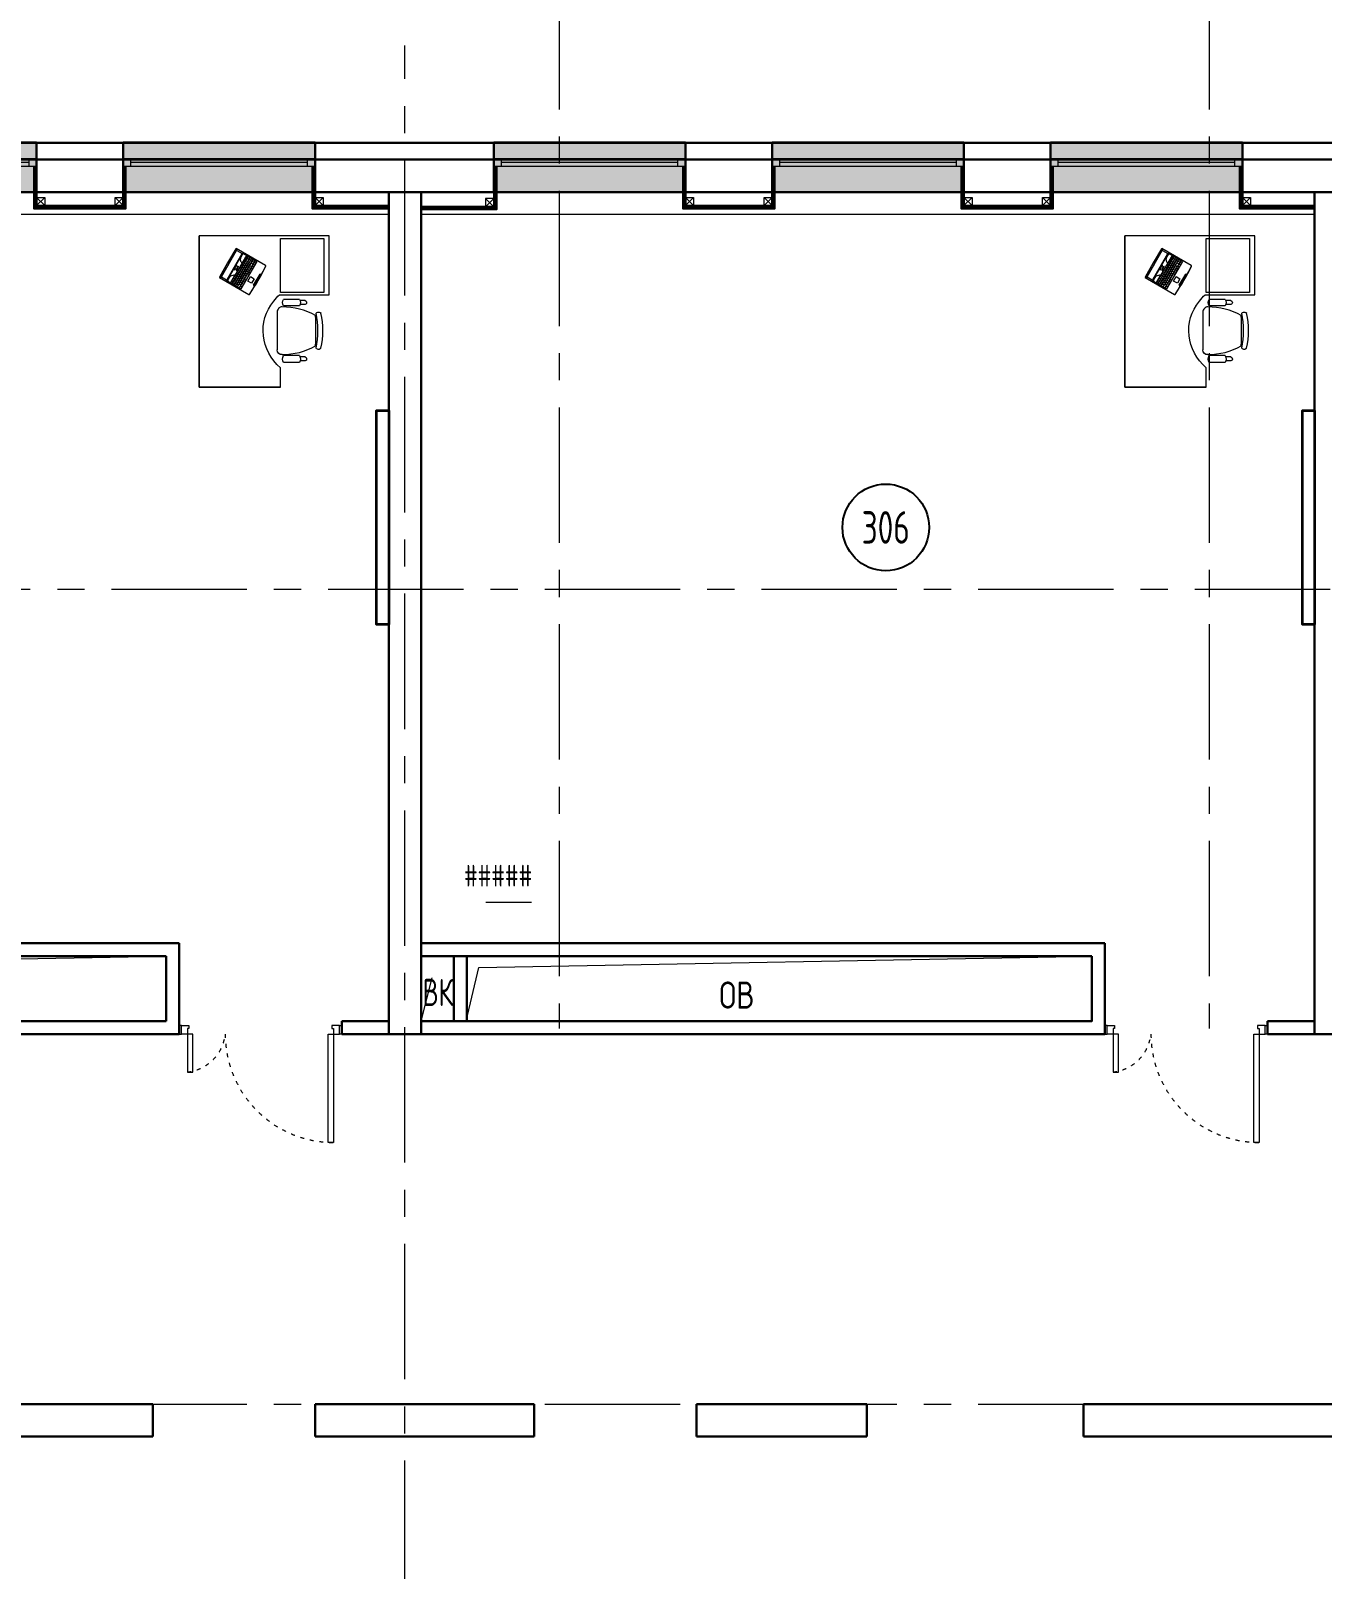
# Model space of a CAD drawing. Header units: millimetres. Extents: x -13407 to 95998, y -2611 to 109495.
# Drawn here: x 30691 to 42613, y 18436 to 32633 of the extents above; entities that cross this region are included whole.
import ezdxf
from ezdxf import colors
from ezdxf.entities.mleader import LeaderData, LeaderLine
from ezdxf.enums import TextEntityAlignment as Align
from ezdxf.math import Vec2, Vec3

# ---------------------------------------------------------------- set-up
doc = ezdxf.new("R2010")
doc.units = ezdxf.units.MM
doc.linetypes.add('ACAD_ISO03W100', pattern=[30, 12, -18])
doc.linetypes.add('CENTER', pattern=[2, 1.25, -0.25, 0.25, -0.25])
for name, color, linetype, lineweight in [('_0', 250, 'Continuous', 9), ('_ТХ_мебель передв', 250, 'Continuous', 13), ('_ТХ_обор_комп принт', 30, 'Continuous', 13), ('АР_Двери', 5, 'Continuous', 18), ('АР_Маркер экспликации', 239, 'Continuous', 13), ('АР_Навесной фасад', 5, 'Continuous', 5), ('АР_Номер помещения', 1, 'Continuous', 25), ('АР_Окна БЛОК', 250, 'Continuous', 13), ('АР_Оси', 193, 'Continuous', 9), ('АР_Отметки', 250, 'Continuous', 15), ('АР_Перегородки газоблок', 165, 'Continuous', 30), ('АР_Подоконники', 163, 'Continuous', 9), ('АР_Помещения_площадь', 19, 'Continuous', 9), ('АР_Сущ Несущая стена', 202, 'Continuous', 30), ('АР_тонкая линия', 250, 'Continuous', 0), ('Эвакуация', 7, 'Continuous', 9)]:
    doc.layers.add(name, color=color, linetype=linetype, lineweight=lineweight)
doc.layers.add('АР_Отверстия', color=251, linetype='Continuous')
doc.styles.add('ICOCPEUR', font='isocpeur.ttf')
doc.styles.add('ISOCPEUR', font='isocpeur.ttf', dxfattribs={"width": 0.7})
doc.styles.get("Standard").update_dxf_attribs({"font": 'arial.ttf'})

# ---------------------------------------------------------------- blocks, each defined once
blk = doc.blocks.new('Полуторная_на лестницу')
for points in [[(75, 80), (75, 1080), (125, 1080), (125, 80)], [(1375, 430), (1375, 80), (1425, 80), (1425, 430)]]:
    blk.add_lwpolyline(points, close=True)
for points in [[(0, 0), (0, 80), (20, 80), (20, 0), (0, 0)], [(20, 80), (20, 0), (90, 0), (90, 30), (75, 30), (75, 80), (20, 80)], [(1480, 80), (1480, 0), (1410, 0), (1410, 30), (1425, 30), (1425, 80), (1480, 80)], [(1500, 0), (1500, 80), (1480, 80), (1480, 0), (1500, 0)]]:
    blk.add_lwpolyline(points)
at = {"linetype": 'ACAD_ISO03W100', "ltscale": 3}
for centre, radius, start, end in [((75, 80), 1000, 0, 90), ((1465, 40), 392, 95.9075, 174.0925)]:
    blk.add_arc(centre, radius, start, end, dxfattribs=at)
blk = doc.blocks.new('*U95')
at = {"true_color": 0xffffff}
h = blk.add_hatch(color=7, dxfattribs=at)
h.dxf.hatch_style = 1
h.paths.add_polyline_path([(-1770, -240), (0, -240), (0, 220), (-1770, 220)])
at = {"lineweight": 30}
for p, q in [((-1770, -240), (-1770, 220)), ((0, -240), (0, 220))]:
    blk.add_line(p, q, dxfattribs=at)
for p, q in [((0, 220), (-1770, 220)), ((-1770, 70), (0, 70)), ((-1770, 0), (0, 0)), ((-1700, 0), (-1700, 70)), ((-1700, 35), (-70, 35)), ((-70, 0), (-70, 70)), ((-1770, -240), (0, -240)), ((-1770, -240), (-1770, -240)), ((-1770, -240), (-1770, -240)), ((0, -240), (0, -240)), ((0, -240), (0, -240))]:
    blk.add_line(p, q)
blk = doc.blocks.new('*U48')
at = {"layer": 'АР_Номер помещения', "color": 7}
blk.add_circle((2416, -3993), 400, dxfattribs=at)
at = {"layer": 'АР_Помещения_площадь', "color": 7}
blk.add_line((-853, -7454), (-1275, -7454), dxfattribs=at)
at = {"color": 7, "style": 'ISOCPEUR', "width": 0.7, "flags": 1}
blk.add_attdef('КАТЕГОРИЯ', (-499, -2092), '', height=250, dxfattribs=at)
at = {"layer": 'АР_Номер помещения', "color": 7, "style": 'ISOCPEUR', "width": 0.7}
blk.add_attdef('НОМЕР_ПОМЕЩЕНИЯ', text='', height=300, dxfattribs=at).set_placement((2416, -3993), align=Align.MIDDLE_CENTER)
at = {"layer": 'АР_Помещения_площадь', "color": 7, "lineweight": 30, "width": 0.7, "flags": 104}
blk.add_attdef('ИМЯ_ПОМЕЩЕНИЯ', text='', height=100, dxfattribs=at).set_placement((158, 1217), align=Align.MIDDLE_CENTER)
at = {"layer": 'АР_Помещения_площадь', "color": 7, "style": 'ISOCPEUR', "width": 0.7}
blk.add_attdef('ПЛОЩАДЬ_ПОМЕЩЕНИЯ', text='', height=200, dxfattribs=at).set_placement((-848, -7207), align=Align.MIDDLE_RIGHT)
blk = doc.blocks.new('_DotSmall')
at = {"color": 0, "linetype": 'ByBlock', "const_width": 0.5}
blk.add_lwpolyline([(-0.0625, 0, 1), (0.0625, 0, 1)], format="xyb", close=True, dxfattribs=at)
blk = doc.blocks.new('A$Ce02d65bd')
at = {"ltscale": 100}
for points in [[(0, 0), (0, 75), (75, 75), (75, 0), (0, 0)], [(0, 0), (75, 75)], [(0, 75), (75, 0)]]:
    blk.add_lwpolyline(points, dxfattribs=at)
blk = doc.blocks.new('laptop')
at = {"color": 0}
for p, q in [((-150, 325), (-155, 323)), ((-150, 325), (-155, 323)), ((-155, 323), (-155, 10)), ((-155, 323), (-155, 10)), ((-150, 313), (-155, 311)), ((0, 326), (-150, 325)), ((0, 326), (-150, 325)), ((0, 314), (-150, 313)), ((-143, 309), (-140, 310)), ((-143, 254), (-143, 309)), ((-140, 310), (140, 310)), ((150, 325), (0, 326)), ((150, 325), (0, 326)), ((150, 313), (0, 314)), ((140, 310), (143, 309)), ((143, 309), (143, 254)), ((155, 323), (150, 325)), ((155, 323), (150, 325)), ((155, 311), (150, 313)), ((155, 10), (155, 323)), ((155, 10), (155, 323)), ((155, 248), (-155, 248)), ((-147, 210), (-147, 234)), ((-147, 210), (-147, 100)), ((147, 210), (-147, 210)), ((-147, 210), (-72, 210)), ((-130, 194), (-147, 194)), ((147, 192), (-147, 192)), ((147, 173), (-147, 173)), ((147, 155), (-147, 155)), ((-140, 253), (-143, 254)), ((140, 253), (-140, 253)), ((-138, 192), (-138, 173)), ((-137, 244), (-96, 244)), ((-130, 210), (-130, 194)), ((-129, 173), (-129, 155)), ((-128, 210), (-128, 194)), ((76, 194), (-128, 194)), ((-123, 155), (-123, 137)), ((-119, 192), (-119, 173)), ((-111, 210), (-111, 194)), ((-110, 173), (-110, 155)), ((-103, 155), (-103, 137)), ((-99, 192), (-99, 173)), ((-94, 210), (-94, 194)), ((-68, 219), (-92, 243)), ((-90, 173), (-90, 155)), ((-84, 155), (-84, 137)), ((-80, 192), (-80, 173)), ((-77, 210), (-77, 194)), ((-71, 173), (-71, 155)), ((-64, 155), (-64, 137)), ((-60, 210), (-60, 194)), ((-60, 192), (-60, 173)), ((-51, 173), (-51, 155)), ((-45, 155), (-45, 137)), ((-43, 210), (-43, 194)), ((-41, 192), (-41, 173)), ((-32, 173), (-32, 155)), ((-26, 210), (-26, 194)), ((-25, 155), (-25, 137)), ((-19, 242), (-21, 242)), ((-21, 242), (-21, 237)), ((-21, 237), (-19, 237)), ((-21, 226), (-21, 220)), ((21, 226), (-21, 226)), ((-21, 220), (21, 220)), ((-21, 192), (-21, 173)), ((-19, 237), (-19, 242)), ((-12, 173), (-12, 155)), ((-9, 210), (-9, 194)), ((-6, 242), (-8, 242)), ((-8, 242), (-8, 237)), ((-8, 237), (-6, 237)), ((-6, 237), (-6, 242)), ((-6, 155), (-6, 137)), ((-2, 192), (-2, 173)), ((8, 242), (6, 242)), ((6, 242), (6, 237)), ((6, 237), (8, 237)), ((7, 173), (7, 155)), ((8, 237), (8, 242)), ((8, 210), (8, 194)), ((14, 155), (14, 137)), ((18, 192), (18, 173)), ((21, 242), (19, 242)), ((19, 242), (19, 237)), ((19, 237), (21, 237)), ((21, 237), (21, 242)), ((21, 220), (21, 226)), ((25, 210), (25, 194)), ((27, 173), (27, 155)), ((33, 155), (33, 137)), ((37, 192), (37, 173)), ((42, 210), (42, 194)), ((46, 173), (46, 155)), ((53, 155), (53, 137)), ((57, 192), (57, 173)), ((59, 210), (59, 194)), ((66, 173), (66, 155)), ((68, 219), (92, 243)), ((69, 210), (69, 211)), ((69, 210), (69, 211)), ((147, 210), (69, 210)), ((72, 155), (72, 137)), ((76, 210), (76, 194)), ((76, 192), (76, 173)), ((79, 210), (79, 194)), ((147, 194), (79, 194)), ((85, 173), (85, 155)), ((92, 155), (92, 137)), ((96, 244), (137, 244)), ((96, 210), (96, 194)), ((96, 192), (96, 173)), ((105, 173), (105, 155)), ((113, 210), (113, 194)), ((129, 192), (129, 100)), ((130, 210), (130, 194)), ((143, 254), (140, 253)), ((147, 234), (147, 210)), ((147, 210), (147, 100)), ((-155, 10), (-155, 8)), ((-155, 8), (-152, 5)), ((-152, 5), (-150, 5)), ((-150, 5), (0, 0)), ((147, 137), (-147, 137)), ((147, 118), (-147, 118)), ((147, 100), (-147, 100)), ((-123, 118), (-123, 100)), ((-114, 137), (-114, 118)), ((-98, 118), (-98, 100)), ((-94, 137), (-94, 118)), ((-75, 137), (-75, 118)), ((-74, 118), (-74, 100)), ((-59, 14), (-59, 1)), ((59, 14), (-59, 14)), ((-59, 1), (-59, 14)), ((-59, 14), (59, 14)), ((-55, 137), (-55, 118)), ((-55, 118), (-55, 100)), ((-36, 137), (-36, 118)), ((-16, 137), (-16, 118)), ((0, 0), (150, 5)), ((3, 137), (3, 118)), ((9, 118), (9, 100)), ((23, 137), (23, 118)), ((29, 118), (29, 100)), ((42, 137), (42, 118)), ((48, 118), (48, 100)), ((59, 1), (59, 14)), ((59, 14), (59, 1)), ((62, 137), (62, 118)), ((68, 118), (68, 100)), ((81, 137), (81, 118)), ((87, 118), (87, 100)), ((90, 118), (90, 100)), ((109, 137), (109, 100)), ((150, 5), (153, 6)), ((153, 6), (155, 8)), ((155, 8), (155, 10))]:
    blk.add_line(p, q, dxfattribs=at)
blk.add_lwpolyline([(-52, 79), (-4, 79), (-4, 39), (-52, 39)], close=True, dxfattribs=at)
for centre, radius, start, end in [((-137, 234), 10, 90, 180), ((-96, 239), 5, 45, 90), ((-72, 215), 5, 270, 45), ((72, 215), 5, 135, 236.1175), ((96, 239), 5, 90, 135), ((137, 234), 10, 0, 90), ((-150, 10), 5, 180, 266.4167), ((0, 2405), 2405, 266.4167, 273.5833), ((150, 10), 5, 273.5833, 0)]:
    blk.add_arc(centre, radius, start, end, dxfattribs=at)
blk = doc.blocks.new('мваи')
for points in [[(95699, 222916), (95154, 222916), (95154, 221715), (96551, 221715), (96551, 222466), (96371, 222466)], [(95699, 222456), (95699, 222916)], [(95741, 222641), (95741, 222493)], [(95752, 222694), (95752, 222646)], [(95789, 222694), (95789, 222646)], [(95800, 222641), (95800, 222493)], [(96260, 222641), (96260, 222493)], [(96271, 222694), (96271, 222646)], [(96308, 222694), (96308, 222646)], [(96324, 222641), (96324, 222493)], [(96551, 222466), (96551, 221715), (95154, 221715)]]:
    blk.add_lwpolyline(points)
blk.add_lwpolyline([(95180, 222864), (95678, 222864), (95678, 222466), (95180, 222466)], close=True)
blk.add_lwpolyline([(96250, 222482, 0.127479), (96170, 222789, 0.028308), (95890, 222789, 0.127479), (95810, 222482, 0.416667), (95858, 222435), (96207, 222435)], format="xyb")
for centre, radius, start, end in [((96030, 222190), 667, 75.9812, 104.0188), ((96030, 221982), 829, 78.7648, 101.2352)]:
    blk.add_arc(centre, radius, start, end)
for points in [[(95868, 222795), (95858, 222800), (95852, 222821), (95863, 222832)], [(95863, 222832), (95863, 222837), (95868, 222837), (95868, 222837)], [(96191, 222837), (96202, 222832), (96207, 222816), (96197, 222800)], [(96197, 222800), (96197, 222800), (96197, 222795), (96191, 222795)], [(95741, 222641), (95757, 222652), (95778, 222652), (95800, 222641)], [(95752, 222694), (95757, 222705), (95768, 222710), (95778, 222705)], [(95778, 222705), (95784, 222699), (95784, 222699), (95789, 222694)], [(96260, 222641), (96281, 222652), (96302, 222652), (96324, 222641)], [(96271, 222694), (96276, 222705), (96292, 222710), (96302, 222705)], [(96302, 222705), (96302, 222699), (96308, 222699), (96308, 222694)], [(95800, 222493), (95778, 222482), (95757, 222482), (95741, 222493)], [(96371, 222466), (96218, 222281), (95942, 222249), (95757, 222403)], [(96250, 222482), (96255, 222456), (96234, 222435), (96207, 222435)], [(96324, 222493), (96302, 222482), (96281, 222482), (96260, 222493)], [(95757, 222403), (95736, 222419), (95715, 222435), (95699, 222456)]]:
    blk.add_open_spline(points, degree=3)
at = {"rotation": 150}
blk.add_blockref('laptop', (95567, 222259), dxfattribs=at)

msp = doc.modelspace()

# ---------------------------------------------------------------- linework, layer by layer
for points in [[(30720, 31385), (30720, 30994.3), (31570, 30994.3), (31570, 31385)], [(30732.5, 31385), (30732.5, 31006.8), (31557.5, 31006.8), (31557.5, 31385)], [(33290, 31385), (33290, 30994.3), (33995, 30994.3)], [(33302.5, 31385), (33302.5, 31006.8), (33995, 31006.8)], [(36710, 31385), (36710, 30994.3), (37560, 30994.3), (37560, 31385)], [(36722.5, 31385), (36722.5, 31006.8), (37547.5, 31006.8), (37547.5, 31385)], [(39280, 31385), (39280, 30994.3), (40130, 30994.3), (40130, 31385)], [(39292.5, 31385), (39292.5, 31006.8), (40117.5, 31006.8), (40117.5, 31385)], [(41850, 31385), (41850, 30994.3), (42540, 30994.3)], [(41862.5, 31385), (41862.5, 31006.8), (42540, 31006.8)], [(30745, 31365.3), (30745, 31019.3), (31545, 31019.3), (31545, 31327.8)], [(33315, 31365.3), (33315, 31019.3), (33995, 31019.3)], [(34990, 31375), (34990, 30984.3), (34295, 30984.3)], [(34977.5, 31375), (34977.5, 30996.8), (34295, 30996.8)], [(34965, 31355.3), (34965, 31009.3), (34295, 31009.3)], [(36735, 31365.3), (36735, 31019.3), (37535, 31019.3), (37535, 31327.8)], [(39305, 31365.3), (39305, 31019.3), (40105, 31019.3), (40105, 31327.8)], [(41875, 31365.3), (41875, 31019.3), (42540, 31019.3)]]:
    msp.add_lwpolyline(points)
at = {"layer": '_ТХ_обор_комп принт', "lineweight": 35}
for points in [[(33995, 27154.1), (33883.8, 27154.1), (33883.8, 29128.8), (33995, 29128.8)], [(42540, 27154.1), (42428.8, 27154.1), (42428.8, 29128.8), (42540, 29128.8)]]:
    msp.add_lwpolyline(points, close=True, dxfattribs=at)
at = {"layer": 'АР_Навесной фасад', "ltscale": 100}
for p, q in [((16705, 31605), (51825, 31605)), ((16715, 31595), (51815, 31595))]:
    msp.add_line(p, q, dxfattribs=at)
at = {"layer": 'АР_Оси', "linetype": 'CENTER', "ltscale": 1000}
for p, q in [((35569.9, 79157.5), (35569.9, 23425.1)), ((41569.9, 79157.5), (41569.9, 23425.1)), ((34145, -1811.3), (34145, 32496.2)), ((-12563.8, 31145), (70614.6, 31145)), ((-12563.8, 27480), (71033.4, 27480)), ((-12563.8, 19960), (71033.4, 19960))]:
    msp.add_line(p, q, dxfattribs=at)
at = {"layer": 'АР_Перегородки газоблок', "ltscale": 100}
for p, q in [((40606.3, 23494.6), (40606.3, 24212.8)), ((31941.3, 23494.6), (31941.3, 24092.8)), ((34594.9, 23494.6), (34594.9, 24092.7)), ((34714.9, 23494.6), (34714.9, 24092.7))]:
    msp.add_line(p, q, dxfattribs=at)
for points in [[(32061.3, 24212.8), (32061.3, 23374.6), (25730, 23374.6)], [(25730, 24212.8), (32061.3, 24212.8)], [(34294.9, 24212.8), (40606.3, 24212.8)], [(31941.3, 24092.8), (25730, 24092.8)], [(40486.3, 24092.8), (34294.9, 24092.8)], [(40486.3, 24092.5), (40486.3, 23494.6), (34295, 23494.6)], [(31941.3, 23494.6), (25730, 23494.6)], [(33561.3, 23374.6), (33561.3, 23494.6)], [(33995, 23494.6), (33561.3, 23494.6)], [(40486.3, 23494.6), (34295, 23494.6)], [(40606.3, 23374.6), (40606.3, 23494.6)], [(42106.3, 23374.6), (42106.3, 23494.6)], [(42540, 23494.6), (42106.3, 23494.6)], [(33995, 23374.6), (33561.3, 23374.6)], [(40606.3, 23374.6), (34295, 23374.6)], [(42540, 23374.6), (42106.3, 23374.6)]]:
    msp.add_lwpolyline(points, dxfattribs=at)
at = {"layer": 'АР_Подоконники', "ltscale": 100}
for p, q in [((25730, 30941.5), (33995, 30941.4)), ((34295, 30941.5), (42540, 30941.4))]:
    msp.add_line(p, q, dxfattribs=at)
at = {"layer": 'АР_Сущ Несущая стена', "ltscale": 100}
for p, q in [((16865, 31445), (51665, 31445)), ((17165, 31145), (51365, 31145)), ((33995, 31145), (33995, 23374.6)), ((34295, 31145), (34294.9, 23374.6)), ((42540, 31145), (42540, 23374.6)), ((33995, 23374.6), (34295, 23374.6)), ((42540, 23374.6), (42840, 23374.6)), ((17165, 19960), (31817, 19960)), ((31817, 19960), (31817, 19660)), ((33317, 19960), (35337, 19960)), ((33317, 19960), (33317, 19660)), ((35337, 19960), (35337, 19660)), ((36837, 19960), (38410, 19960)), ((36837, 19960), (36837, 19660)), ((38410, 19960), (38410, 19660)), ((40410, 19960), (51365, 19960)), ((40410, 19960), (40410, 19660)), ((21120, 19660), (31817, 19660)), ((33317, 19660), (35337, 19660)), ((36837, 19660), (38410, 19660)), ((40410, 19660), (47535, 19660))]:
    msp.add_line(p, q, dxfattribs=at)
at = {"layer": 'АР_тонкая линия', "ltscale": 100}
msp.add_line((40606.3, 23758.8), (40606.3, 23448.6), dxfattribs=at)
at = {"layer": 'АР_тонкая линия', "color": 18, "ltscale": 100, "true_color": 0x000000}
for points in [[(26145, 23494.6), (26262.1, 23987.5), (31921.4, 24092.5)], [(34709.9, 23494.6), (34827, 23987.5), (40486.3, 24092.5)]]:
    msp.add_lwpolyline(points, dxfattribs=at)
at = {"layer": 'Эвакуация', "lineweight": 18}
msp.add_line((34294.9, 23494.7), (34394.9, 23894.7), dxfattribs=at)

# ---------------------------------------------------------------- block references
at = {"layer": '_0', "color": 1, "lineweight": -3, "ltscale": 500}
for p in [(30745, 31019.3), (31470, 31019.3), (33315, 31019.3), (36735, 31019.3), (37460, 31019.3), (39305, 31019.3), (40030, 31019.3), (41875, 31019.3)]:
    msp.add_blockref('A$Ce02d65bd', p, dxfattribs=at)
at = {"layer": '_0', "color": 1, "lineweight": -3, "ltscale": 500, "xscale": -1}
msp.add_blockref('A$Ce02d65bd', (34965, 31009.3), dxfattribs=at)
at = {"layer": '_ТХ_мебель передв', "rotation": 270}
for p in [(-189469.3, 125895.1), (-180924.3, 125895.1)]:
    msp.add_blockref('мваи', p, dxfattribs=at)
at = {"layer": 'АР_Двери', "rotation": 180}
for p in [(33561.3, 23454.6), (42106.3, 23454.6)]:
    msp.add_blockref('Полуторная_на лестницу', p, dxfattribs=at)
at = {"layer": 'АР_Маркер экспликации', "color": 7}
ref = msp.add_blockref('*U48', (36167.5, 32043.1), dxfattribs=at)
ref.add_attrib('НОМЕР_ПОМЕЩЕНИЯ', '306', dxfattribs={"layer": 'АР_Номер помещения', "color": 7, "height": 300, "style": 'ISOCPEUR', "width": 0.7}).set_placement((38583.2, 28050.1), align=Align.MIDDLE_CENTER)
ref.add_attrib('ПЛОЩАДЬ_ПОМЕЩЕНИЯ', '#####', dxfattribs={"layer": 'АР_Помещения_площадь', "color": 7, "height": 200, "style": 'ISOCPEUR', "width": 0.7}).set_placement((35319.6, 24836), align=Align.MIDDLE_RIGHT)
at = {"layer": 'АР_Окна БЛОК'}
for p in [(30745, 31385), (33315, 31385), (36735, 31385), (39305, 31385), (41875, 31385)]:
    msp.add_blockref('*U95', p, dxfattribs=at)

# ---------------------------------------------------------------- texts
at = {"layer": 'АР_Отверстия', "ltscale": 100, "char_height": 250, "attachment_point": 5, "line_spacing_factor": 0.7, "style": 'ICOCPEUR'}
for s, insert in [('\\A1;{\\W0.7;ВК}', (34448.9, 23759.1)), ('\\A1;{\\W0.8;ОВ}', (37208.3, 23734.6))]:
    msp.add_mtext(s, dxfattribs=dict(at, insert=insert))

# ---------------------------------------------------------------- leaders
at = {"layer": 'АР_Отметки'}
ml = msp.add_multileader_mtext('Standard', dxfattribs=at)
ml.set_content('+6,300', color=256, style='ISOCPEUR')
ml.set_leader_properties(color=256, linetype='Continuous', lineweight=-1)
ml.set_arrow_properties(name='DOTSMALL')
ml.build(insert=Vec2(0, 0))
ml.multileader.update_dxf_attribs({"has_text_frame": 1, "text_left_attachment_type": 4, "text_right_attachment_type": 4, "dogleg_length": 100, "arrow_head_size": 180})
ctx = ml.context
ctx.base_point, ctx.char_height, ctx.arrow_head_size, ctx.landing_gap_size, ctx.plane_origin = Vec3(55928.2, 71412.1), 250, 180, 50, Vec3(64272, 69171.2)
ctx.left_attachment, ctx.right_attachment = 4, 4
notes = []
notes.append((ctx, [(0, (0, 0, 0), (0, 0), (1, 0), 1, [])]))
ctx.mtext.insert, ctx.mtext.width, ctx.mtext.line_spacing_style, ctx.mtext.flow_direction = Vec3(55978.2, 71745.5), 852.697, 2, 5
ml = msp.add_multileader_mtext('Standard', dxfattribs=at)
ml.set_content('Л.5', color=256, style='ISOCPEUR')
ml.set_leader_properties(color=256, linetype='Continuous', lineweight=-1)
ml.set_arrow_properties(name='DOTSMALL')
ml.build(insert=Vec2(0, 0))
ml.multileader.update_dxf_attribs({"has_text_frame": 1, "text_left_attachment_type": 4, "text_right_attachment_type": 4, "dogleg_length": 100, "arrow_head_size": 180})
ctx = ml.context
ctx.base_point, ctx.char_height, ctx.arrow_head_size, ctx.landing_gap_size, ctx.plane_origin = Vec3(54025.8, 70799.7), 250, 180, 50, Vec3(79808.7, 57079.1)
ctx.left_attachment, ctx.right_attachment = 4, 4
notes.append((ctx, [(0, (0, 0, 0), (0, 0), (1, 0), 1, [])]))
ctx.mtext.insert, ctx.mtext.width, ctx.mtext.line_spacing_style, ctx.mtext.flow_direction = Vec3(54075.8, 71133), 852.697, 2, 5
ml = msp.add_multileader_mtext('Standard', dxfattribs=at)
ml.set_content('+8,400', color=256, style='ISOCPEUR')
ml.set_leader_properties(color=256, linetype='Continuous', lineweight=-1)
ml.set_arrow_properties(name='DOTSMALL')
ml.build(insert=Vec2(0, 0))
ml.multileader.update_dxf_attribs({"has_text_frame": 1, "text_left_attachment_type": 4, "text_right_attachment_type": 4, "dogleg_length": 100, "arrow_head_size": 180})
ctx = ml.context
ctx.base_point, ctx.char_height, ctx.arrow_head_size, ctx.landing_gap_size, ctx.plane_origin = Vec3(54891.2, 65329.2), 250, 180, 50, Vec3(59135.3, 70680.7)
ctx.left_attachment, ctx.right_attachment = 4, 4
notes.append((ctx, [(0, (0, 0, 0), (0, 0), (1, 0), 1, [])]))
ctx.mtext.insert, ctx.mtext.width, ctx.mtext.line_spacing_style, ctx.mtext.flow_direction = Vec3(54941.2, 65662.5), 852.697, 2, 5
ml = msp.add_multileader_mtext('Standard', dxfattribs=at)
ml.set_content('+5,900', color=256, style='ISOCPEUR')
ml.set_leader_properties(color=256, linetype='Continuous', lineweight=-1)
ml.set_arrow_properties(name='DOTSMALL')
ml.build(insert=Vec2(0, 0))
ml.multileader.update_dxf_attribs({"has_text_frame": 1, "text_left_attachment_type": 4, "text_right_attachment_type": 4, "dogleg_length": 100, "arrow_head_size": 180})
ctx = ml.context
ctx.base_point, ctx.char_height, ctx.arrow_head_size, ctx.landing_gap_size, ctx.plane_origin = Vec3(54567.6, 26674.1), 250, 180, 50, Vec3(53756.6, 25885.5)
ctx.left_attachment, ctx.right_attachment = 4, 4
notes.append((ctx, [(0, (0, 0, 0), (0, 0), (1, 0), 1, [])]))
ctx.mtext.insert, ctx.mtext.width, ctx.mtext.line_spacing_style, ctx.mtext.flow_direction = Vec3(54617.6, 27007.4), 852.697, 2, 5
ml = msp.add_multileader_mtext('Standard', dxfattribs=at)
ml.set_content('Л.1', color=256, style='ISOCPEUR')
ml.set_leader_properties(color=256, linetype='Continuous', lineweight=-1)
ml.set_arrow_properties(name='DOTSMALL')
ml.build(insert=Vec2(0, 0))
ml.multileader.update_dxf_attribs({"has_text_frame": 1, "text_left_attachment_type": 4, "text_right_attachment_type": 4, "dogleg_length": 100, "arrow_head_size": 180})
ctx = ml.context
ctx.base_point, ctx.char_height, ctx.arrow_head_size, ctx.landing_gap_size, ctx.plane_origin = Vec3(51854.7, 25716.1, 0), 250, 180, 50, Vec3(77176.9, 13681.2, 0)
ctx.left_attachment, ctx.right_attachment = 4, 4
notes.append((ctx, [(0, (0, 0, 0), (0, 0), (1, 0), 1, [])]))
ctx.mtext.insert, ctx.mtext.width, ctx.mtext.defined_height, ctx.mtext.line_spacing_style, ctx.mtext.flow_direction = Vec3(51904.7, 26049.5, 0), 852.697, 406.6, 2, 5
ml = msp.add_multileader_mtext('Standard', dxfattribs=at)
ml.set_content('+7,850', color=256, style='ISOCPEUR')
ml.set_leader_properties(color=256, linetype='Continuous', lineweight=-1)
ml.set_arrow_properties(name='DOTSMALL')
ml.build(insert=Vec2(0, 0))
ml.multileader.update_dxf_attribs({"has_text_frame": 1, "text_left_attachment_type": 4, "text_right_attachment_type": 4, "dogleg_length": 100, "arrow_head_size": 180})
ctx = ml.context
ctx.base_point, ctx.char_height, ctx.arrow_head_size, ctx.landing_gap_size, ctx.plane_origin = Vec3(51777.9, 20811.8), 250, 180, 50, Vec3(53698.5, 18401.8)
ctx.left_attachment, ctx.right_attachment = 4, 4
notes.append((ctx, [(0, (0, 0, 0), (0, 0), (1, 0), 1, [])]))
ctx.mtext.insert, ctx.mtext.width, ctx.mtext.line_spacing_style, ctx.mtext.flow_direction = Vec3(51827.9, 21145.2), 555.243, 2, 5
for ctx, leaders in notes:
    for number, flags, end, landing, length, lines in leaders:
        leader = LeaderData()
        leader.index, (leader.has_last_leader_line, leader.has_dogleg_vector, leader.attachment_direction) = number, flags
        leader.last_leader_point, leader.dogleg_vector, leader.dogleg_length = Vec3(end), Vec3(landing), length
        for number, points, colour, breaks in lines:
            line = LeaderLine()
            line.index, line.vertices, line.color, line.breaks = number, Vec3.list(points), colors.encode_raw_color(colour), breaks
            leader.lines.append(line)
        ctx.leaders.append(leader)

doc.saveas('drawing.dxf')
